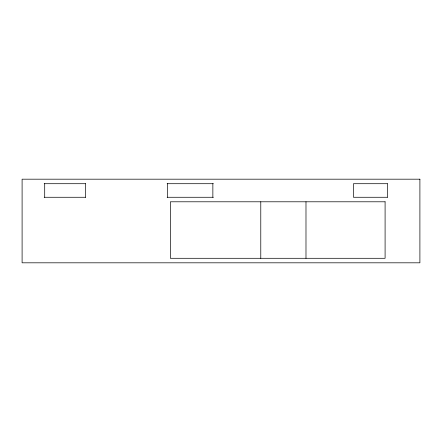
<?xml version="1.0" encoding="UTF-8"?>
<svg xmlns="http://www.w3.org/2000/svg" width="442" height="442" viewBox="0 0 442 442"><rect width="100%" height="100%" fill="white"/><g stroke="black" fill="none" stroke-linecap="round" stroke-linejoin="round"><path stroke-width="0.66" d="M44.2 183.706L85.638 183.706M167.131 183.706L213.403 183.706M387.441 183.706L353.451 183.706L353.451 197.27L387.441 197.27M44.2 197.27L85.638 197.27M167.131 197.27L213.403 197.27M387.352 183.706L387.352 197.27M305.986 201.79L305.986 258.294M260.78 201.79L260.78 258.294M212.862 183.706L212.862 197.27M167.656 183.706L167.656 197.27M85.389 183.706L85.389 197.27M44.703 183.706L44.703 197.27M419.9 179.187L22.1 179.187L22.1 262.813L419.9 262.813L419.9 179.187M385.092 201.79L170.369 201.79L170.369 258.294L385.092 258.294L385.092 201.79"/></g></svg>
